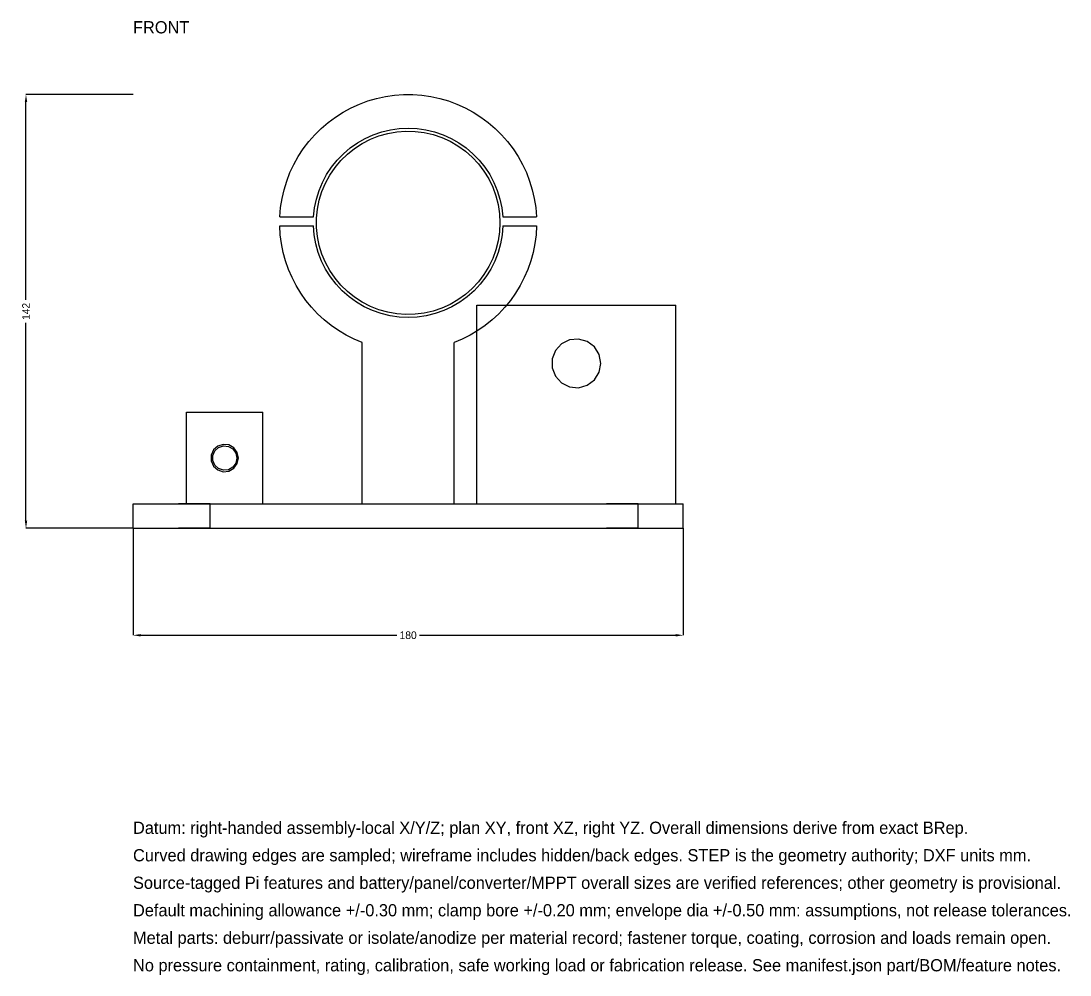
# Model space of a CAD drawing. Header units: millimetres. Extents: x -37 to 630, y -438 to 324.
# Drawn here: x -36.6 to 306.5, y -438.2 to -125.9 of the extents above; entities that cross this region are included whole.
import ezdxf

# ---------------------------------------------------------------- set-up
doc = ezdxf.new("R2010")
doc.units = ezdxf.units.MM
for name, color, linetype in [('DIMENSIONS', 7, 'Continuous'), ('FRONT', 7, 'Continuous'), ('NOTES', 7, 'Continuous')]:
    doc.layers.add(name, color=color, linetype=linetype)
doc.dimstyles.get("Standard").update_dxf_attribs({"dimtxt": 2.5, "dimasz": 2.5, "dimexe": 1.25, "dimexo": 0.625, "dimtad": 1, "dimcen": 2.5, "dimazin": 3, "dimtfac": 1, "dimtmove": 0, "dimatfit": 3})

# ---------------------------------------------------------------- blocks, each defined once
blk = doc.blocks.new('_CLOSEDFILLED')
at = {"color": 0, "linetype": 'BYBLOCK'}
blk.add_solid([(-1, 0.16), (0, 0), (-1, -0.16)], dxfattribs=at)
blk = doc.blocks.new('*D3')
at = {"color": 7}
for p, q in [((0, -292), (0, -327)), ((180, -292), (180, -327)), ((2.5, -327), (86.25, -327)), ((93.75, -327), (177.5, -327))]:
    blk.add_line(p, q, dxfattribs=at)
at = {"layer": 'Defpoints'}
for p in [(0, -292), (180, -292), (0, -327)]:
    blk.add_point(p, dxfattribs=at)
at = {"layer": 'DIMENSIONS', "color": 7, "xscale": 2.5, "yscale": 2.5, "rotation": 180}
blk.add_blockref('_CLOSEDFILLED', (0, -327), dxfattribs=at)
at = {"layer": 'DIMENSIONS', "color": 7, "xscale": 2.5, "yscale": 2.5}
blk.add_blockref('_CLOSEDFILLED', (180, -327), dxfattribs=at)
at = {"layer": 'DIMENSIONS', "color": 7, "insert": (90, -327), "char_height": 2.5, "attachment_point": 5}
blk.add_mtext('180', dxfattribs=at)
blk = doc.blocks.new('*D4')
at = {"color": 7}
for p, q in [((0, -150), (-35, -150)), ((-35, -217.25), (-35, -152.5)), ((-35, -289.5), (-35, -224.75)), ((0, -292), (-35, -292))]:
    blk.add_line(p, q, dxfattribs=at)
at = {"layer": 'Defpoints'}
for p in [(0, -150), (-35, -292), (0, -292)]:
    blk.add_point(p, dxfattribs=at)
at = {"layer": 'DIMENSIONS', "color": 7, "xscale": 2.5, "yscale": 2.5}
for p, rotation in [((-35, -150), 90), ((-35, -292), 270)]:
    blk.add_blockref('_CLOSEDFILLED', p, dxfattribs=dict(at, rotation=rotation))
at = {"layer": 'DIMENSIONS', "color": 7, "insert": (-35, -221), "char_height": 2.5, "attachment_point": 5, "rotation": 90}
blk.add_mtext('142', dxfattribs=at)

msp = doc.modelspace()

# ---------------------------------------------------------------- linework, layer by layer
at = {"layer": 'FRONT'}
for points in [[(48.048, -190), (48.294, -187.035), (48.75, -184.096), (49.413, -181.196), (50.28, -178.35), (51.346, -175.572), (52.606, -172.878), (54.053, -170.279), (55.681, -167.789), (57.481, -165.42), (59.444, -163.185), (61.56, -161.094), (63.819, -159.159), (66.21, -157.388), (68.719, -155.79), (71.336, -154.375), (74.046, -153.148), (76.836, -152.116), (79.692, -151.285), (82.6, -150.657), (85.545, -150.237), (88.513, -150.026), (91.487, -150.026), (94.455, -150.237), (97.4, -150.657), (100.308, -151.285), (103.164, -152.116), (105.954, -153.148), (108.664, -154.375), (111.281, -155.79), (113.79, -157.388), (116.181, -159.159), (118.44, -161.094), (120.556, -163.185), (122.519, -165.42), (124.319, -167.789), (125.947, -170.279), (127.394, -172.878), (128.654, -175.572), (129.72, -178.35), (130.587, -181.196), (131.25, -184.096), (131.706, -187.035), (131.952, -190)], [(48.048, -190), (48.294, -187.035), (48.75, -184.096), (49.413, -181.196), (50.28, -178.35), (51.346, -175.572), (52.606, -172.878), (54.053, -170.279), (55.681, -167.789), (57.481, -165.42), (59.444, -163.185), (61.56, -161.094), (63.819, -159.159), (66.21, -157.388), (68.719, -155.79), (71.336, -154.375), (74.046, -153.148), (76.836, -152.116), (79.692, -151.285), (82.6, -150.657), (85.545, -150.237), (88.513, -150.026), (91.487, -150.026), (94.455, -150.237), (97.4, -150.657), (100.308, -151.285), (103.164, -152.116), (105.954, -153.148), (108.664, -154.375), (111.281, -155.79), (113.79, -157.388), (116.181, -159.159), (118.44, -161.094), (120.556, -163.185), (122.519, -165.42), (124.319, -167.789), (125.947, -170.279), (127.394, -172.878), (128.654, -175.572), (129.72, -178.35), (130.587, -181.196), (131.25, -184.096), (131.706, -187.035), (131.952, -190)], [(48.048, -190), (48.294, -187.035), (48.75, -184.096), (49.413, -181.196), (50.28, -178.35), (51.346, -175.572), (52.606, -172.878), (54.053, -170.279), (55.681, -167.789), (57.481, -165.42), (59.444, -163.185), (61.56, -161.094), (63.819, -159.159), (66.21, -157.388), (68.719, -155.79), (71.336, -154.375), (74.046, -153.148), (76.836, -152.116), (79.692, -151.285), (82.6, -150.657), (85.545, -150.237), (88.513, -150.026), (91.487, -150.026), (94.455, -150.237), (97.4, -150.657), (100.308, -151.285), (103.164, -152.116), (105.954, -153.148), (108.664, -154.375), (111.281, -155.79), (113.79, -157.388), (116.181, -159.159), (118.44, -161.094), (120.556, -163.185), (122.519, -165.42), (124.319, -167.789), (125.947, -170.279), (127.394, -172.878), (128.654, -175.572), (129.72, -178.35), (130.587, -181.196), (131.25, -184.096), (131.706, -187.035), (131.952, -190)], [(48.048, -190), (48.294, -187.035), (48.75, -184.096), (49.413, -181.196), (50.28, -178.35), (51.346, -175.572), (52.606, -172.878), (54.053, -170.279), (55.681, -167.789), (57.481, -165.42), (59.444, -163.185), (61.56, -161.094), (63.819, -159.159), (66.21, -157.388), (68.719, -155.79), (71.336, -154.375), (74.046, -153.148), (76.836, -152.116), (79.692, -151.285), (82.6, -150.657), (85.545, -150.237), (88.513, -150.026), (91.487, -150.026), (94.455, -150.237), (97.4, -150.657), (100.308, -151.285), (103.164, -152.116), (105.954, -153.148), (108.664, -154.375), (111.281, -155.79), (113.79, -157.388), (116.181, -159.159), (118.44, -161.094), (120.556, -163.185), (122.519, -165.42), (124.319, -167.789), (125.947, -170.279), (127.394, -172.878), (128.654, -175.572), (129.72, -178.35), (130.587, -181.196), (131.25, -184.096), (131.706, -187.035), (131.952, -190)], [(59.065, -190), (59.39, -187.101), (59.986, -184.245), (60.847, -181.458), (61.968, -178.764), (63.336, -176.188), (64.94, -173.752), (66.767, -171.477), (68.799, -169.384), (71.018, -167.491), (73.406, -165.815), (75.941, -164.371), (78.601, -163.172), (81.361, -162.228), (84.198, -161.548), (87.086, -161.137), (90, -161), (92.914, -161.137), (95.802, -161.548), (98.639, -162.228), (101.399, -163.172), (104.059, -164.371), (106.594, -165.815), (108.982, -167.491), (111.201, -169.384), (113.233, -171.477), (115.06, -173.752), (116.664, -176.188), (118.032, -178.764), (119.153, -181.458), (120.014, -184.245), (120.61, -187.101), (120.935, -190)], [(59.065, -190), (59.39, -187.101), (59.986, -184.245), (60.847, -181.458), (61.968, -178.764), (63.336, -176.188), (64.94, -173.752), (66.767, -171.477), (68.799, -169.384), (71.018, -167.491), (73.406, -165.815), (75.941, -164.371), (78.601, -163.172), (81.361, -162.228), (84.198, -161.548), (87.086, -161.137), (90, -161), (92.914, -161.137), (95.802, -161.548), (98.639, -162.228), (101.399, -163.172), (104.059, -164.371), (106.594, -165.815), (108.982, -167.491), (111.201, -169.384), (113.233, -171.477), (115.06, -173.752), (116.664, -176.188), (118.032, -178.764), (119.153, -181.458), (120.014, -184.245), (120.61, -187.101), (120.935, -190)], [(59.065, -190), (59.39, -187.101), (59.986, -184.245), (60.847, -181.458), (61.968, -178.764), (63.336, -176.188), (64.94, -173.752), (66.767, -171.477), (68.799, -169.384), (71.018, -167.491), (73.406, -165.815), (75.941, -164.371), (78.601, -163.172), (81.361, -162.228), (84.198, -161.548), (87.086, -161.137), (90, -161), (92.914, -161.137), (95.802, -161.548), (98.639, -162.228), (101.399, -163.172), (104.059, -164.371), (106.594, -165.815), (108.982, -167.491), (111.201, -169.384), (113.233, -171.477), (115.06, -173.752), (116.664, -176.188), (118.032, -178.764), (119.153, -181.458), (120.014, -184.245), (120.61, -187.101), (120.935, -190)], [(59.065, -190), (59.39, -187.101), (59.986, -184.245), (60.847, -181.458), (61.968, -178.764), (63.336, -176.188), (64.94, -173.752), (66.767, -171.477), (68.799, -169.384), (71.018, -167.491), (73.406, -165.815), (75.941, -164.371), (78.601, -163.172), (81.361, -162.228), (84.198, -161.548), (87.086, -161.137), (90, -161), (92.914, -161.137), (95.802, -161.548), (98.639, -162.228), (101.399, -163.172), (104.059, -164.371), (106.594, -165.815), (108.982, -167.491), (111.201, -169.384), (113.233, -171.477), (115.06, -173.752), (116.664, -176.188), (118.032, -178.764), (119.153, -181.458), (120.014, -184.245), (120.61, -187.101), (120.935, -190)], [(120, -192), (119.851, -194.987), (119.405, -197.944), (118.667, -200.843), (117.644, -203.653), (116.347, -206.348), (114.787, -208.9), (112.981, -211.284), (110.947, -213.476), (108.705, -215.455), (106.276, -217.201), (103.686, -218.696), (100.96, -219.926), (98.125, -220.879), (95.209, -221.544), (92.242, -221.916), (89.252, -221.991), (86.27, -221.767), (83.324, -221.248), (80.445, -220.438), (77.661, -219.345), (75, -217.981), (72.488, -216.358), (70.149, -214.493), (68.008, -212.405), (66.086, -210.114), (64.401, -207.643), (62.971, -205.017), (61.809, -202.261), (60.928, -199.403), (60.335, -196.471), (60.037, -193.495), (60.037, -190.505), (60.335, -187.529), (60.928, -184.597), (61.809, -181.739), (62.971, -178.983), (64.401, -176.357), (66.086, -173.886), (68.008, -171.595), (70.149, -169.507), (72.488, -167.642), (75, -166.019), (77.661, -164.655), (80.445, -163.562), (83.324, -162.752), (86.27, -162.233), (89.252, -162.009), (92.242, -162.084), (95.209, -162.456), (98.125, -163.121), (100.96, -164.074), (103.686, -165.304), (106.276, -166.799), (108.705, -168.545), (110.947, -170.524), (112.981, -172.716), (114.787, -175.1), (116.347, -177.652), (117.644, -180.347), (118.667, -183.157), (119.405, -186.056), (119.851, -189.013), (120, -192)], [(120, -192), (119.851, -194.987), (119.405, -197.944), (118.667, -200.843), (117.644, -203.653), (116.347, -206.348), (114.787, -208.9), (112.981, -211.284), (110.947, -213.476), (108.705, -215.455), (106.276, -217.201), (103.686, -218.696), (100.96, -219.926), (98.125, -220.879), (95.209, -221.544), (92.242, -221.916), (89.252, -221.991), (86.27, -221.767), (83.324, -221.248), (80.445, -220.438), (77.661, -219.345), (75, -217.981), (72.488, -216.358), (70.149, -214.493), (68.008, -212.405), (66.086, -210.114), (64.401, -207.643), (62.971, -205.017), (61.809, -202.261), (60.928, -199.403), (60.335, -196.471), (60.037, -193.495), (60.037, -190.505), (60.335, -187.529), (60.928, -184.597), (61.809, -181.739), (62.971, -178.983), (64.401, -176.357), (66.086, -173.886), (68.008, -171.595), (70.149, -169.507), (72.488, -167.642), (75, -166.019), (77.661, -164.655), (80.445, -163.562), (83.324, -162.752), (86.27, -162.233), (89.252, -162.009), (92.242, -162.084), (95.209, -162.456), (98.125, -163.121), (100.96, -164.074), (103.686, -165.304), (106.276, -166.799), (108.705, -168.545), (110.947, -170.524), (112.981, -172.716), (114.787, -175.1), (116.347, -177.652), (117.644, -180.347), (118.667, -183.157), (119.405, -186.056), (119.851, -189.013), (120, -192)], [(48.048, -190), (59.065, -190)], [(48.048, -190), (59.065, -190)], [(48.048, -190), (59.065, -190)], [(48.048, -190), (59.065, -190)], [(120.935, -190), (131.952, -190)], [(120.935, -190), (131.952, -190)], [(120.935, -190), (131.952, -190)], [(120.935, -190), (131.952, -190)], [(75, -231.23), (72.311, -230.093), (69.708, -228.773), (67.203, -227.274), (64.808, -225.606), (62.534, -223.775), (60.394, -221.79), (58.396, -219.662), (56.551, -217.4), (54.867, -215.015), (53.353, -212.519), (52.017, -209.924), (50.863, -207.242), (49.899, -204.487), (49.129, -201.672), (48.556, -198.809), (48.183, -195.914), (48.012, -193)], [(48.012, -193), (59.016, -193)], [(75, -231.23), (72.311, -230.093), (69.708, -228.773), (67.203, -227.274), (64.808, -225.606), (62.534, -223.775), (60.394, -221.79), (58.396, -219.662), (56.551, -217.4), (54.867, -215.015), (53.353, -212.519), (52.017, -209.924), (50.863, -207.242), (49.899, -204.487), (49.129, -201.672), (48.556, -198.809), (48.183, -195.914), (48.012, -193)], [(48.012, -193), (59.016, -193)], [(75, -231.23), (72.311, -230.093), (69.708, -228.773), (67.203, -227.274), (64.808, -225.606), (62.534, -223.775), (60.394, -221.79), (58.396, -219.662), (56.551, -217.4), (54.867, -215.015), (53.353, -212.519), (52.017, -209.924), (50.863, -207.242), (49.899, -204.487), (49.129, -201.672), (48.556, -198.809), (48.183, -195.914), (48.012, -193)], [(48.012, -193), (59.016, -193)], [(75, -231.23), (72.311, -230.093), (69.708, -228.773), (67.203, -227.274), (64.808, -225.606), (62.534, -223.775), (60.394, -221.79), (58.396, -219.662), (56.551, -217.4), (54.867, -215.015), (53.353, -212.519), (52.017, -209.924), (50.863, -207.242), (49.899, -204.487), (49.129, -201.672), (48.556, -198.809), (48.183, -195.914), (48.012, -193)], [(48.012, -193), (59.016, -193)], [(120.984, -193), (120.745, -195.97), (120.222, -198.904), (119.419, -201.773), (118.345, -204.553), (117.009, -207.216), (115.423, -209.739), (113.602, -212.098), (111.564, -214.271), (109.326, -216.239), (106.91, -217.982), (104.337, -219.486), (101.632, -220.735), (98.819, -221.719), (95.925, -222.428), (92.976, -222.857), (90, -223), (87.024, -222.857), (84.075, -222.428), (81.181, -221.719), (78.368, -220.735), (75.663, -219.486), (73.09, -217.982), (70.674, -216.239), (68.436, -214.271), (66.398, -212.098), (64.577, -209.739), (62.991, -207.216), (61.655, -204.553), (60.581, -201.773), (59.778, -198.904), (59.255, -195.97), (59.016, -193)], [(120.984, -193), (120.745, -195.97), (120.222, -198.904), (119.419, -201.773), (118.345, -204.553), (117.009, -207.216), (115.423, -209.739), (113.602, -212.098), (111.564, -214.271), (109.326, -216.239), (106.91, -217.982), (104.337, -219.486), (101.632, -220.735), (98.819, -221.719), (95.925, -222.428), (92.976, -222.857), (90, -223), (87.024, -222.857), (84.075, -222.428), (81.181, -221.719), (78.368, -220.735), (75.663, -219.486), (73.09, -217.982), (70.674, -216.239), (68.436, -214.271), (66.398, -212.098), (64.577, -209.739), (62.991, -207.216), (61.655, -204.553), (60.581, -201.773), (59.778, -198.904), (59.255, -195.97), (59.016, -193)], [(120.984, -193), (120.745, -195.97), (120.222, -198.904), (119.419, -201.773), (118.345, -204.553), (117.009, -207.216), (115.423, -209.739), (113.602, -212.098), (111.564, -214.271), (109.326, -216.239), (106.91, -217.982), (104.337, -219.486), (101.632, -220.735), (98.819, -221.719), (95.925, -222.428), (92.976, -222.857), (90, -223), (87.024, -222.857), (84.075, -222.428), (81.181, -221.719), (78.368, -220.735), (75.663, -219.486), (73.09, -217.982), (70.674, -216.239), (68.436, -214.271), (66.398, -212.098), (64.577, -209.739), (62.991, -207.216), (61.655, -204.553), (60.581, -201.773), (59.778, -198.904), (59.255, -195.97), (59.016, -193)], [(120.984, -193), (120.745, -195.97), (120.222, -198.904), (119.419, -201.773), (118.345, -204.553), (117.009, -207.216), (115.423, -209.739), (113.602, -212.098), (111.564, -214.271), (109.326, -216.239), (106.91, -217.982), (104.337, -219.486), (101.632, -220.735), (98.819, -221.719), (95.925, -222.428), (92.976, -222.857), (90, -223), (87.024, -222.857), (84.075, -222.428), (81.181, -221.719), (78.368, -220.735), (75.663, -219.486), (73.09, -217.982), (70.674, -216.239), (68.436, -214.271), (66.398, -212.098), (64.577, -209.739), (62.991, -207.216), (61.655, -204.553), (60.581, -201.773), (59.778, -198.904), (59.255, -195.97), (59.016, -193)], [(131.988, -193), (131.817, -195.914), (131.444, -198.809), (130.871, -201.672), (130.101, -204.487), (129.137, -207.242), (127.983, -209.924), (126.647, -212.519), (125.133, -215.015), (123.449, -217.4), (121.604, -219.662), (119.606, -221.79), (117.466, -223.775), (115.192, -225.606), (112.797, -227.274), (110.292, -228.773), (107.689, -230.093), (105, -231.23)], [(131.988, -193), (131.817, -195.914), (131.444, -198.809), (130.871, -201.672), (130.101, -204.487), (129.137, -207.242), (127.983, -209.924), (126.647, -212.519), (125.133, -215.015), (123.449, -217.4), (121.604, -219.662), (119.606, -221.79), (117.466, -223.775), (115.192, -225.606), (112.797, -227.274), (110.292, -228.773), (107.689, -230.093), (105, -231.23)], [(131.988, -193), (131.817, -195.914), (131.444, -198.809), (130.871, -201.672), (130.101, -204.487), (129.137, -207.242), (127.983, -209.924), (126.647, -212.519), (125.133, -215.015), (123.449, -217.4), (121.604, -219.662), (119.606, -221.79), (117.466, -223.775), (115.192, -225.606), (112.797, -227.274), (110.292, -228.773), (107.689, -230.093), (105, -231.23)], [(131.988, -193), (131.817, -195.914), (131.444, -198.809), (130.871, -201.672), (130.101, -204.487), (129.137, -207.242), (127.983, -209.924), (126.647, -212.519), (125.133, -215.015), (123.449, -217.4), (121.604, -219.662), (119.606, -221.79), (117.466, -223.775), (115.192, -225.606), (112.797, -227.274), (110.292, -228.773), (107.689, -230.093), (105, -231.23)], [(120.984, -193), (131.988, -193)], [(120.984, -193), (131.988, -193)], [(120.984, -193), (131.988, -193)], [(120.984, -193), (131.988, -193)], [(112.5, -284), (112.5, -219)], [(112.5, -284), (112.5, -219)], [(112.5, -219), (177.5, -219)], [(112.5, -219), (177.5, -219)], [(177.5, -284), (177.5, -219)], [(177.5, -284), (177.5, -219)], [(75, -284), (75, -231.23)], [(75, -284), (75, -231.23)], [(75, -284), (75, -231.23)], [(75, -284), (75, -231.23)], [(105, -284), (105, -231.23)], [(105, -284), (105, -231.23)], [(105, -284), (105, -231.23)], [(105, -284), (105, -231.23)], [(153, -238), (152.46, -235.11), (150.912, -232.61), (148.566, -230.839), (145.738, -230.034), (142.811, -230.305), (140.179, -231.616), (138.198, -233.789), (137.136, -236.53), (137.136, -239.47), (138.198, -242.211), (140.179, -244.384), (142.811, -245.695), (145.738, -245.966), (148.566, -245.161), (150.912, -243.39), (152.46, -240.89), (153, -238)], [(153, -238), (152.46, -235.11), (150.912, -232.61), (148.566, -230.839), (145.738, -230.034), (142.811, -230.305), (140.179, -231.616), (138.198, -233.789), (137.136, -236.53), (137.136, -239.47), (138.198, -242.211), (140.179, -244.384), (142.811, -245.695), (145.738, -245.966), (148.566, -245.161), (150.912, -243.39), (152.46, -240.89), (153, -238)], [(17.5, -284), (17.5, -254)], [(17.5, -284), (17.5, -254)], [(17.5, -254), (42.5, -254)], [(17.5, -254), (42.5, -254)], [(17.5, -284), (17.5, -254)], [(17.5, -284), (17.5, -254)], [(17.5, -254), (42.5, -254)], [(17.5, -254), (42.5, -254)], [(42.5, -284), (42.5, -254)], [(42.5, -284), (42.5, -254)], [(42.5, -284), (42.5, -254)], [(42.5, -284), (42.5, -254)], [(34.5, -269), (34.111, -267.17), (33.011, -265.656), (31.391, -264.72), (29.53, -264.525), (27.75, -265.103), (26.359, -266.355), (25.598, -268.064), (25.598, -269.936), (26.359, -271.645), (27.75, -272.897), (29.53, -273.475), (31.391, -273.28), (33.011, -272.344), (34.111, -270.83), (34.5, -269)], [(34.5, -269), (34.111, -267.17), (33.011, -265.656), (31.391, -264.72), (29.53, -264.525), (27.75, -265.103), (26.359, -266.355), (25.598, -268.064), (25.598, -269.936), (26.359, -271.645), (27.75, -272.897), (29.53, -273.475), (31.391, -273.28), (33.011, -272.344), (34.111, -270.83), (34.5, -269)], [(34.5, -269), (34.111, -267.17), (33.011, -265.656), (31.391, -264.72), (29.53, -264.525), (27.75, -265.103), (26.359, -266.355), (25.598, -268.064), (25.598, -269.936), (26.359, -271.645), (27.75, -272.897), (29.53, -273.475), (31.391, -273.28), (33.011, -272.344), (34.111, -270.83), (34.5, -269)], [(34.5, -269), (34.111, -267.17), (33.011, -265.656), (31.391, -264.72), (29.53, -264.525), (27.75, -265.103), (26.359, -266.355), (25.598, -268.064), (25.598, -269.936), (26.359, -271.645), (27.75, -272.897), (29.53, -273.475), (31.391, -273.28), (33.011, -272.344), (34.111, -270.83), (34.5, -269)], [(34, -269), (33.654, -270.627), (32.677, -271.973), (31.236, -272.804), (29.582, -272.978), (28, -272.464), (26.764, -271.351), (26.087, -269.832), (26.087, -268.168), (26.764, -266.649), (28, -265.536), (29.582, -265.022), (31.236, -265.196), (32.677, -266.027), (33.654, -267.373), (34, -269)], [(34, -269), (33.654, -270.627), (32.677, -271.973), (31.236, -272.804), (29.582, -272.978), (28, -272.464), (26.764, -271.351), (26.087, -269.832), (26.087, -268.168), (26.764, -266.649), (28, -265.536), (29.582, -265.022), (31.236, -265.196), (32.677, -266.027), (33.654, -267.373), (34, -269)], [(0, -292), (0, -284)], [(0, -292), (0, -284)], [(0, -284), (180, -284)], [(0, -284), (180, -284)], [(25.25, -284), (24.796, -284), (23.513, -284), (21.622, -284), (19.451, -284), (17.375, -284), (15.753, -284), (14.865, -284), (14.865, -284), (15.753, -284), (17.375, -284), (19.451, -284), (21.622, -284), (23.513, -284), (24.796, -284), (25.25, -284)], [(25.25, -284), (24.796, -284), (23.513, -284), (21.622, -284), (19.451, -284), (17.375, -284), (15.753, -284), (14.865, -284), (14.865, -284), (15.753, -284), (17.375, -284), (19.451, -284), (21.622, -284), (23.513, -284), (24.796, -284), (25.25, -284)], [(17.5, -284), (42.5, -284)], [(17.5, -284), (42.5, -284)], [(17.5, -284), (42.5, -284)], [(17.5, -284), (42.5, -284)], [(25.25, -292), (25.25, -284)], [(25.25, -292), (25.25, -284)], [(75, -284), (105, -284)], [(75, -284), (105, -284)], [(75, -284), (105, -284)], [(75, -284), (105, -284)], [(112.5, -284), (177.5, -284)], [(112.5, -284), (177.5, -284)], [(165.25, -284), (164.796, -284), (163.513, -284), (161.622, -284), (159.451, -284), (157.375, -284), (155.753, -284), (154.865, -284), (154.865, -284), (155.753, -284), (157.375, -284), (159.451, -284), (161.622, -284), (163.513, -284), (164.796, -284), (165.25, -284)], [(165.25, -284), (164.796, -284), (163.513, -284), (161.622, -284), (159.451, -284), (157.375, -284), (155.753, -284), (154.865, -284), (154.865, -284), (155.753, -284), (157.375, -284), (159.451, -284), (161.622, -284), (163.513, -284), (164.796, -284), (165.25, -284)], [(165.25, -292), (165.25, -284)], [(165.25, -292), (165.25, -284)], [(180, -292), (180, -284)], [(180, -292), (180, -284)], [(0, -292), (180, -292)], [(0, -292), (180, -292)], [(25.25, -292), (24.796, -292), (23.513, -292), (21.622, -292), (19.451, -292), (17.375, -292), (15.753, -292), (14.865, -292), (14.865, -292), (15.753, -292), (17.375, -292), (19.451, -292), (21.622, -292), (23.513, -292), (24.796, -292), (25.25, -292)], [(25.25, -292), (24.796, -292), (23.513, -292), (21.622, -292), (19.451, -292), (17.375, -292), (15.753, -292), (14.865, -292), (14.865, -292), (15.753, -292), (17.375, -292), (19.451, -292), (21.622, -292), (23.513, -292), (24.796, -292), (25.25, -292)], [(165.25, -292), (164.796, -292), (163.513, -292), (161.622, -292), (159.451, -292), (157.375, -292), (155.753, -292), (154.865, -292), (154.865, -292), (155.753, -292), (157.375, -292), (159.451, -292), (161.622, -292), (163.513, -292), (164.796, -292), (165.25, -292)], [(165.25, -292), (164.796, -292), (163.513, -292), (161.622, -292), (159.451, -292), (157.375, -292), (155.753, -292), (154.865, -292), (154.865, -292), (155.753, -292), (157.375, -292), (159.451, -292), (161.622, -292), (163.513, -292), (164.796, -292), (165.25, -292)]]:
    msp.add_lwpolyline(points, dxfattribs=at)

# ---------------------------------------------------------------- texts
at = {"layer": 'NOTES'}
for s, p in [('FRONT', (0, -130)), ('Datum: right-handed assembly-local X/Y/Z; plan XY, front XZ, right YZ. Overall dimensions derive from exact BRep.', (0, -392)), ('Curved drawing edges are sampled; wireframe includes hidden/back edges. STEP is the geometry authority; DXF units mm.', (0, -401)), ('Source-tagged Pi features and battery/panel/converter/MPPT overall sizes are verified references; other geometry is provisional.', (0, -410)), ('Default machining allowance +/-0.30 mm; clamp bore +/-0.20 mm; envelope dia +/-0.50 mm: assumptions, not release tolerances.', (0, -419)), ('Metal parts: deburr/passivate or isolate/anodize per material record; fastener torque, coating, corrosion and loads remain open.', (0, -428)), ('No pressure containment, rating, calibration, safe working load or fabrication release. See manifest.json part/BOM/feature notes.', (0, -437))]:
    msp.add_text(s, height=4, dxfattribs=at).set_placement(p)

# ---------------------------------------------------------------- dimensions: what is measured, and where the dimension line sits
at = {"layer": 'DIMENSIONS'}
dim = msp.add_linear_dim(base=(-35, -292), p1=(0, -292), p2=(0, -150), angle=90, dimstyle='Standard', override={"dimtxt": 2.5, "dimasz": 2.5, "dimdec": 2, "dimclrd": 7, "dimclre": 7, "dimclrt": 7}, dxfattribs=at)
dim.commit()
dim.dimension.update_dxf_attribs({"geometry": '*D4', "text_midpoint": (-35, -221)})
dim = msp.add_linear_dim(base=(0, -327), p1=(0, -292), p2=(180, -292), dimstyle='Standard', override={"dimtxt": 2.5, "dimasz": 2.5, "dimdec": 2, "dimclrd": 7, "dimclre": 7, "dimclrt": 7}, dxfattribs=at)
dim.commit()
dim.dimension.update_dxf_attribs({"geometry": '*D3', "text_midpoint": (90, -327)})

doc.saveas('drawing.dxf')
